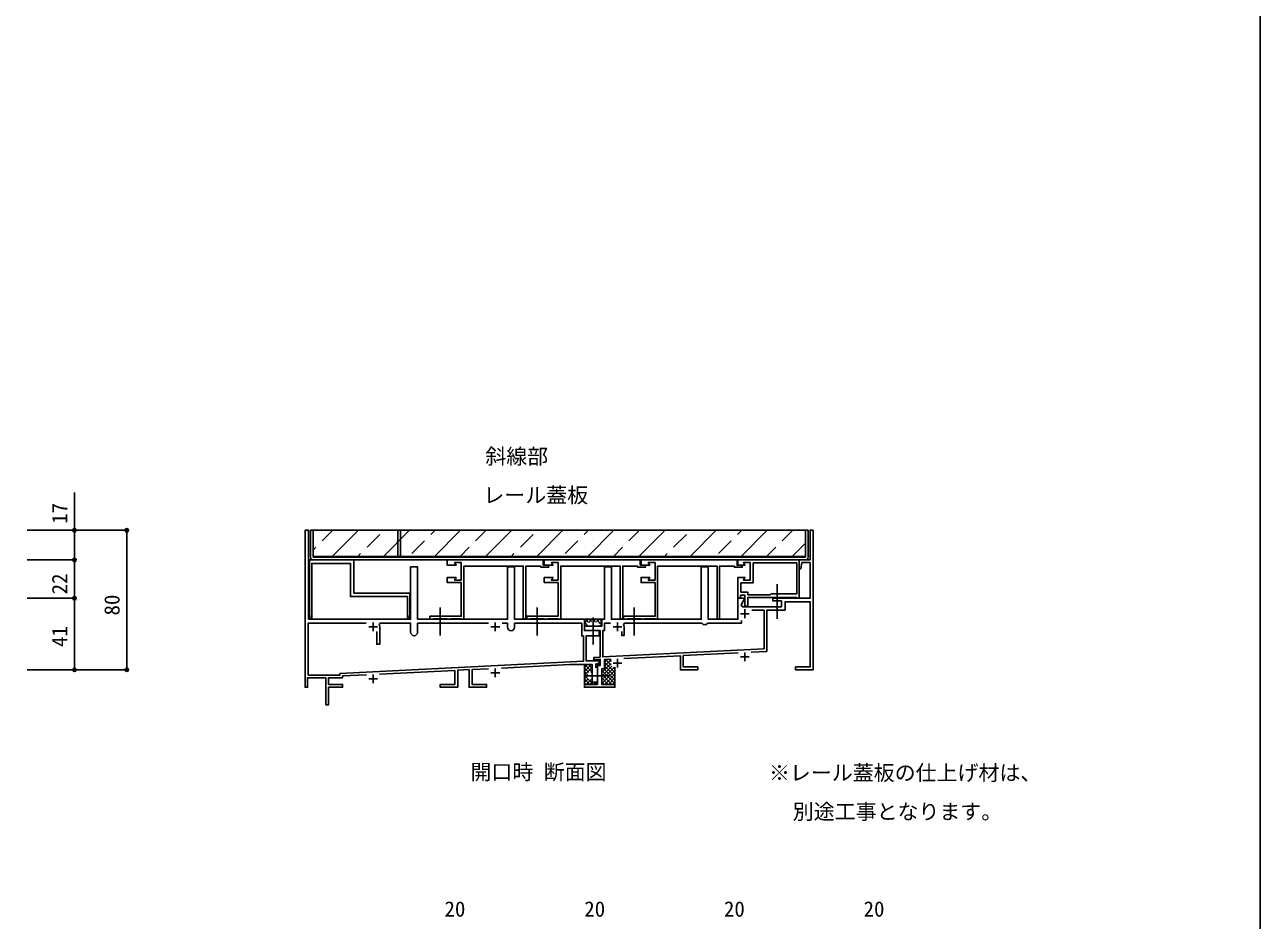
# Model space of a CAD drawing. Units: millimetres, scale not verified. Extents: x -699 to 701, y -1083 to 1079.
# Drawn here: x -7 to 701, y 10 to 524 of the extents above; entities that cross this region are included whole.
import ezdxf
from ezdxf.enums import TextEntityAlignment as Align

# ---------------------------------------------------------------- set-up
doc = ezdxf.new("R2010")
doc.units = ezdxf.units.MM
doc.header["$LTSCALE"] = 6
for name, color, linetype in [('0-1_USER1', 3, 'Continuous'), ('0-2_YKK_11', 7, 'Continuous'), ('0-3_YKK_12', 2, 'Continuous'), ('0-4_YKK_13', 4, 'Continuous'), ('0-6_YKK_D', 6, 'Continuous'), ('0-7_YKK_ZWAK', 7, 'Continuous')]:
    doc.layers.add(name, color=color, linetype=linetype)
doc.styles.add('ＭＳ ゴシック', font='')
doc.styles.get('ＭＳ ゴシック').set_extended_font_data('MS Gothic')

msp = doc.modelspace()

# ---------------------------------------------------------------- linework, layer by layer
at = {"layer": '0-2_YKK_11'}
for p, q in [((443.08, 215.387), (438.28, 215.387)), ((408.28, 186.087), (403.28, 186.087)), ((405.78, 183.587), (405.78, 188.587)), ((195.28, 178.587), (190.28, 178.587)), ((192.78, 176.087), (192.78, 181.087)), ((265.28, 178.587), (260.28, 178.587)), ((262.78, 176.087), (262.78, 181.087)), ((335.28, 178.587), (330.28, 178.587)), ((332.78, 176.087), (332.78, 181.087)), ((405.78, 158.832), (405.78, 163.832)), ((335.28, 157.682), (330.28, 157.682)), ((332.78, 155.182), (332.78, 160.182)), ((408.28, 161.332), (403.28, 161.332)), ((195.28, 148.747), (190.28, 148.747)), ((192.78, 146.247), (192.78, 151.247)), ((265.28, 152.247), (260.28, 152.247)), ((262.78, 149.747), (262.78, 154.747))]:
    msp.add_line(p, q, dxfattribs=at)
for points in [[(188.91, 151.057), (175.28, 150.375), (175.28, 149.387), (167.28, 149.387), (167.28, 145.587), (175.28, 145.587), (175.28, 143.887), (167.28, 143.887), (167.28, 133.887), (165.78, 133.887), (165.78, 149.387), (155.28, 149.387), (155.28, 143.887), (153.78, 143.887), (153.78, 233.887), (155.78, 233.887), (155.78, 182.887), (214.28, 182.887), (214.28, 212.887), (218.28, 212.887), (218.28, 182.887), (269.78, 182.887), (269.78, 212.887), (273.78, 212.887), (273.78, 182.887), (313.78, 182.887), (313.78, 176.387), (322.78, 176.387), (322.78, 161.187), (319.28, 161.012), (319.28, 159.911), (322.78, 160.086), (322.78, 156.387), (321.28, 156.387), (321.28, 145.587), (313.78, 145.587), (313.78, 143.887), (331.28, 143.887), (331.28, 145.587), (323.78, 145.587)], [(438.28, 215.387), (437.78, 211.887), (436.78, 211.887), (436.78, 216.887), (443.08, 216.887), (443.08, 233.887), (444.78, 233.887), (444.78, 153.887), (434.78, 153.887), (434.78, 155.587), (443.08, 155.587), (443.08, 192.887), (428.78, 192.887), (428.78, 188.087), (424.58, 188.087), (424.28, 188.387), (423.98, 188.087), (418.28, 188.087), (418.28, 164.46), (409.4, 164.016)], [(313.78, 178.887), (318.48, 178.887), (318.78, 178.587), (319.08, 178.887), (323.78, 178.887), (323.78, 182.887), (325.28, 182.887), (325.28, 212.887), (329.28, 212.887), (329.28, 182.887), (380.78, 182.887), (380.78, 212.887), (384.78, 212.887), (384.78, 182.887), (401.78, 182.887), (401.78, 194.887), (405.78, 194.887), (403.663, 191.221), (404.318, 190.087), (426.78, 190.087), (426.78, 193.387), (421.78, 193.387), (421.78, 194.887), (423.98, 194.887), (424.28, 194.587), (424.58, 194.887), (443.08, 194.887), (443.08, 215.387)], [(409.756, 188.087), (416.78, 188.087), (416.78, 165.887)], [(188.803, 180.587), (155.48, 180.587), (155.48, 150.887), (173.78, 150.887), (173.78, 151.802), (313.28, 158.777), (313.28, 173.387), (312.28, 173.387), (312.28, 180.587), (273.78, 180.587), (273.78, 178.287)], [(194.83, 175.782), (194.83, 168.587), (196.53, 168.587), (196.53, 178.587)], [(196.289, 179.911), (196.756, 180.587), (214.28, 180.587), (214.28, 175.487)], [(218.28, 175.487), (218.28, 180.587), (258.803, 180.587)], [(269.78, 178.287), (269.78, 180.587), (266.756, 180.587)], [(416.78, 165.887), (324.28, 161.262), (324.28, 176.387), (325.28, 176.387), (325.28, 180.587), (328.803, 180.587)], [(335.23, 175.84), (335.23, 173.587), (336.53, 173.587), (336.53, 178.587)], [(336.289, 179.911), (336.756, 180.587), (381.144, 180.587)], [(384.416, 180.587), (403.78, 180.587), (403.78, 182.111)], [(321.28, 155.387), (320.28, 155.387), (320.28, 157.187), (322.28, 157.787), (322.28, 158.987), (314.78, 158.987), (314.78, 173.387), (322.28, 173.387), (322.28, 176.387)], [(401.91, 163.642), (370.48, 162.07), (370.48, 155.587), (378.78, 155.587), (378.78, 153.887), (368.78, 153.887), (368.78, 161.985), (336.4, 160.366)], [(266.4, 154.931), (305.517, 156.887), (318.28, 156.887), (318.28, 146.887), (321.28, 146.887)], [(323.78, 145.587), (323.78, 150.137), (323.48, 150.437), (323.78, 150.737), (323.78, 154.437), (325.28, 154.437), (325.28, 159.81), (328.91, 159.992)], [(258.91, 154.557), (249.48, 154.085), (249.48, 145.587), (257.78, 145.587), (257.78, 143.887), (247.78, 143.887), (247.78, 154), (241.28, 153.675), (241.28, 143.887), (231.28, 143.887), (231.28, 145.587), (239.58, 145.587), (239.58, 153.59), (196.4, 151.431)]]:
    msp.add_lwpolyline(points, dxfattribs=at)
for points in [[(157.58, 182.887), (157.58, 214.887), (179.78, 214.887), (179.78, 195.887), (212.48, 195.887), (212.48, 182.887), (213.28, 182.887), (213.78, 185.887), (213.78, 197.887), (181.78, 197.887), (181.78, 216.887), (156.28, 216.887), (156.28, 185.887), (156.78, 182.887)], [(235.28, 216.887), (290.28, 216.887), (290.28, 213.887), (293.28, 213.887), (293.28, 212.687), (288.78, 212.687), (288.78, 213.387), (280.28, 213.387), (280.28, 183.187), (278.78, 183.187), (278.78, 213.387), (244.78, 213.387), (244.78, 182.887), (243.28, 182.887), (243.28, 183.087), (237.28, 183.087), (237.28, 182.887), (235.28, 182.887), (235.28, 183.087), (227.28, 183.087), (227.28, 182.887), (225.28, 182.887), (225.28, 184.587), (230.98, 184.587), (231.28, 184.287), (231.58, 184.587), (243.28, 184.587), (243.28, 203.887), (235.28, 203.887), (235.28, 206.887), (240.28, 206.887), (239.414, 205.387), (243.28, 205.387), (243.28, 215.387), (239.414, 215.387), (240.28, 213.887), (235.28, 213.887)], [(345.78, 216.887), (290.78, 216.887), (290.78, 213.887), (295.78, 213.887), (294.914, 215.387), (298.78, 215.387), (298.78, 205.387), (294.914, 205.387), (295.78, 206.887), (290.78, 206.887), (290.78, 203.887), (298.78, 203.887), (298.78, 184.587), (287.08, 184.587), (286.78, 184.287), (286.48, 184.587), (280.78, 184.587), (280.78, 182.887), (282.78, 182.887), (282.78, 183.087), (290.78, 183.087), (290.78, 182.887), (292.78, 182.887), (292.78, 183.087), (298.78, 183.087), (298.78, 182.887), (300.28, 182.887), (300.28, 213.387), (334.28, 213.387), (334.28, 183.187), (335.78, 183.187), (335.78, 213.387), (344.28, 213.387), (344.28, 212.687), (348.78, 212.687), (348.78, 213.887), (345.78, 213.887)], [(346.28, 216.887), (401.28, 216.887), (401.28, 213.887), (404.28, 213.887), (404.28, 212.687), (399.78, 212.687), (399.78, 213.387), (391.28, 213.387), (391.28, 183.187), (389.78, 183.187), (389.78, 213.387), (355.78, 213.387), (355.78, 182.887), (354.28, 182.887), (354.28, 183.087), (348.28, 183.087), (348.28, 182.887), (346.28, 182.887), (346.28, 183.087), (338.28, 183.087), (338.28, 182.887), (336.28, 182.887), (336.28, 184.587), (341.98, 184.587), (342.28, 184.287), (342.58, 184.587), (354.28, 184.587), (354.28, 203.887), (346.28, 203.887), (346.28, 206.887), (351.28, 206.887), (350.414, 205.387), (354.28, 205.387), (354.28, 215.387), (350.414, 215.387), (351.28, 213.887), (346.28, 213.887)], [(401.78, 216.887), (436.78, 216.887), (436.78, 194.887), (435.48, 194.887), (435.48, 195.387), (424.48, 195.387), (424.28, 195.587), (424.08, 195.387), (407.48, 195.387), (407.48, 190.387), (405.78, 190.387), (405.78, 196.687), (403.28, 196.687), (403.28, 194.887), (401.78, 194.887), (401.78, 206.887), (405.78, 206.887), (404.914, 205.387), (408.78, 205.387), (408.78, 215.387), (404.914, 215.387), (405.78, 213.887), (401.78, 213.887)], [(410.48, 215.187), (435.48, 215.187), (435.48, 197.387), (420.78, 197.387), (420.28, 196.887), (407.48, 196.887), (407.48, 198.387), (403.48, 198.387), (403.48, 203.687), (410.48, 203.687)]]:
    msp.add_lwpolyline(points, close=True, dxfattribs=at)
for centre, radius, start, end in [((192.78, 178.587), 3.75, 0, 20.66733), ((271.78, 178.287), 2, 180.00002, 0), ((332.78, 178.587), 3.75, 0, 20.66733), ((382.78, 181.737), 2, 215.09964, 324.90036), ((216.28, 175.487), 2, 180.00002, 0)]:
    msp.add_arc(centre, radius, start, end, dxfattribs=at)
at = {"layer": '0-3_YKK_12'}
for p, q in [((313.78, 182.887), (323.78, 182.887)), ((313.78, 182.687), (313.98, 182.887)), ((313.78, 180.565), (316.102, 182.887)), ((315.354, 179.677), (313.78, 181.252)), ((314.023, 178.887), (313.78, 179.13)), ((314.224, 178.887), (315.303, 179.967)), ((316.179, 180.974), (314.266, 182.887)), ((316.385, 181.049), (318.224, 182.887)), ((317.926, 181.349), (316.387, 182.887)), ((318.78, 182.616), (318.509, 182.887)), ((320.102, 181.294), (318.78, 182.616)), ((318.844, 181.386), (320.345, 182.887)), ((323.78, 179.738), (320.631, 182.887)), ((320.749, 181.17), (322.467, 182.887)), ((322.509, 178.887), (322.133, 179.263)), ((322.159, 180.458), (323.78, 182.079)), ((322.71, 178.887), (323.78, 179.957)), ((323.78, 181.86), (322.752, 182.887)), ((313.78, 144.737), (313.78, 156.887)), ((313.78, 155.077), (315.59, 156.887)), ((313.78, 152.956), (317.643, 156.819)), ((318.28, 152.642), (314.035, 156.887)), ((318.28, 154.764), (316.156, 156.887)), ((319.28, 158.987), (319.28, 159.911)), ((319.783, 158.987), (320.781, 159.986)), ((321.193, 158.987), (320.222, 159.958)), ((320.426, 155.387), (321.28, 156.241)), ((321.672, 156.387), (320.735, 157.324)), ((321.426, 156.387), (322.78, 157.741)), ((321.904, 158.987), (322.78, 159.863)), ((322.78, 159.522), (322.243, 160.059)), ((322.78, 157.4), (322.28, 157.9)), ((329.471, 155.919), (323.735, 150.183)), ((329.031, 157.6), (323.78, 152.349)), ((329.216, 159.906), (325.28, 155.971)), ((327.089, 159.901), (325.28, 158.092)), ((325.28, 158.37), (331.28, 152.37)), ((325.28, 156.249), (331.28, 150.249)), ((325.929, 159.843), (329.197, 156.574)), ((327.949, 159.944), (329.176, 158.717)), ((313.78, 150.835), (318.28, 155.335)), ((316.364, 152.437), (313.78, 155.021)), ((315.78, 150.9), (313.78, 152.9)), ((314.121, 150.437), (313.78, 150.778)), ((315.504, 150.437), (313.78, 148.713)), ((315.953, 148.765), (313.78, 146.592)), ((313.78, 148.657), (316.85, 145.587)), ((314.121, 150.437), (318.971, 145.587)), ((315.504, 150.437), (315.78, 150.713)), ((317.504, 152.437), (318.28, 153.213)), ((320.55, 155.387), (320.28, 155.657)), ((331.055, 155.382), (323.78, 148.107)), ((323.78, 153.506), (331.28, 146.006)), ((331.28, 153.486), (323.78, 145.986)), ((323.78, 151.385), (329.578, 145.587)), ((323.78, 149.264), (327.456, 145.587)), ((324.97, 154.437), (331.28, 148.128)), ((331.28, 151.364), (325.503, 145.587)), ((331.28, 149.243), (327.624, 145.587)), ((330.389, 155.382), (331.28, 154.492)), ((331.28, 155.382), (331.28, 144.737)), ((313.78, 146.536), (314.728, 145.587)), ((317.746, 148.437), (314.897, 145.587)), ((318.318, 146.887), (317.018, 145.587)), ((320.439, 146.887), (319.139, 145.587)), ((319.792, 146.887), (321.092, 145.587)), ((323.78, 147.142), (325.335, 145.587)), ((331.28, 147.122), (329.746, 145.587))]:
    msp.add_line(p, q, dxfattribs=at)
at = {"layer": '0-4_YKK_13'}
for p, q in [((156.93, 233.887), (441.93, 233.887)), ((156.93, 218.387), (156.93, 233.887)), ((158.43, 218.387), (158.43, 233.887)), ((163.676, 227.825), (169.739, 233.887)), ((169.376, 218.887), (184.376, 233.887)), ((198.652, 218.887), (213.652, 233.887)), ((206.93, 218.387), (206.93, 233.887)), ((208.43, 218.387), (208.43, 233.887)), ((225.887, 231.484), (228.29, 233.887)), ((227.928, 218.887), (242.928, 233.887)), ((251.503, 227.825), (257.565, 233.887)), ((257.203, 218.887), (272.203, 233.887)), ((286.479, 218.887), (301.479, 233.887)), ((313.713, 231.484), (316.117, 233.887)), ((315.754, 218.887), (330.754, 233.887)), ((339.33, 227.825), (345.392, 233.887)), ((345.03, 218.887), (360.03, 233.887)), ((374.306, 218.887), (389.306, 233.887)), ((401.54, 231.484), (403.944, 233.887)), ((403.581, 218.887), (418.581, 233.887)), ((427.157, 227.825), (433.219, 233.887)), ((440.43, 218.387), (440.43, 233.887)), ((441.93, 218.387), (441.93, 233.887)), ((189.292, 224.165), (196.611, 231.484)), ((214.908, 220.506), (222.227, 227.825)), ((277.119, 224.165), (284.438, 231.484)), ((302.735, 220.506), (310.054, 227.825)), ((364.946, 224.165), (372.265, 231.484)), ((390.562, 220.506), (397.881, 227.825)), ((158.43, 222.579), (160.016, 224.165)), ((184.014, 218.887), (185.633, 220.506)), ((242.565, 218.887), (247.843, 224.165)), ((271.841, 218.887), (273.459, 220.506)), ((330.392, 218.887), (335.67, 224.165)), ((359.668, 218.887), (361.286, 220.506)), ((418.219, 218.887), (423.497, 224.165)), ((432.857, 218.887), (440.43, 226.46)), ((158.43, 218.887), (440.43, 218.887)), ((158.43, 218.387), (440.43, 218.387)), ((158.43, 216.887), (440.43, 216.887)), ((424.28, 183.087), (424.28, 203.087)), ((231.28, 189.587), (231.28, 173.587)), ((286.78, 189.587), (286.78, 173.587)), ((342.28, 189.587), (342.28, 173.587)), ((318.78, 183.887), (318.78, 168.5)), ((328.78, 150.437), (313.392, 150.437))]:
    msp.add_line(p, q, dxfattribs=at)
for centre, start, end in [((158.43, 218.387), 180, 270), ((440.43, 218.387), 270, 0)]:
    msp.add_arc(centre, 1.5, start, end, dxfattribs=at)
at = {"layer": '0-6_YKK_D'}
for p, q in [((-5.313, 233.887), (52.687, 233.887)), ((-5.313, 233.887), (22.687, 233.887)), ((51.687, 153.887), (51.687, 233.887)), ((-5.313, 216.887), (22.687, 216.887)), ((-5.313, 216.887), (22.687, 216.887)), ((21.687, 216.887), (21.687, 194.887)), ((-5.313, 194.887), (22.687, 194.887)), ((-5.313, 194.887), (22.687, 194.887)), ((21.687, 194.887), (21.687, 153.887)), ((-5.313, 153.887), (52.687, 153.887)), ((-5.313, 153.887), (22.687, 153.887))]:
    msp.add_line(p, q, dxfattribs=at)
msp.add_lwpolyline([(21.687, 216.887), (21.687, 233.887), (21.687, 255.49)], dxfattribs=at)
for centre in [(21.687, 233.887), (51.687, 233.887), (21.687, 216.887), (21.687, 216.887), (21.687, 194.887), (21.687, 194.887), (21.687, 153.887), (51.687, 153.887)]:
    msp.add_circle(centre, 1.02, dxfattribs=at)
at = {"layer": '0-7_YKK_ZWAK'}
msp.add_lwpolyline([(-699, -1083), (701, -1083), (701, 1037)], dxfattribs=at)

# ---------------------------------------------------------------- texts
at = {"layer": '0-1_USER1', "style": 'ＭＳ ゴシック'}
for s, p in [('斜線部', (257.035, 269.213)), ('レール蓋板', (255.944, 246.997)), ('開口時 断面図', (248.538, 88.334)), ('※レール蓋板の仕上げ材は、', (419.538, 87.856)), ('\u3000別途工事となります。', (421.174, 65.606))]:
    msp.add_text(s, height=8.798, dxfattribs=at).set_placement(p, align=Align.BOTTOM_LEFT)
at = {"layer": '0-6_YKK_D', "style": 'ＭＳ ゴシック'}
for s, p in [('17', (20.187, 237.626)), ('22', (20.187, 197.16)), ('80', (50.187, 185.058)), ('41', (20.187, 166.99))]:
    msp.add_text(s, height=8.798, rotation=90, dxfattribs=at).set_placement(p, align=Align.BOTTOM_LEFT)
for p in [(233.661, 9.787), (313.736, 9.787), (393.736, 9.787), (473.736, 9.787)]:
    msp.add_text('20', height=8.798, dxfattribs=at).set_placement(p, align=Align.BOTTOM_LEFT)

doc.saveas('drawing.dxf')
